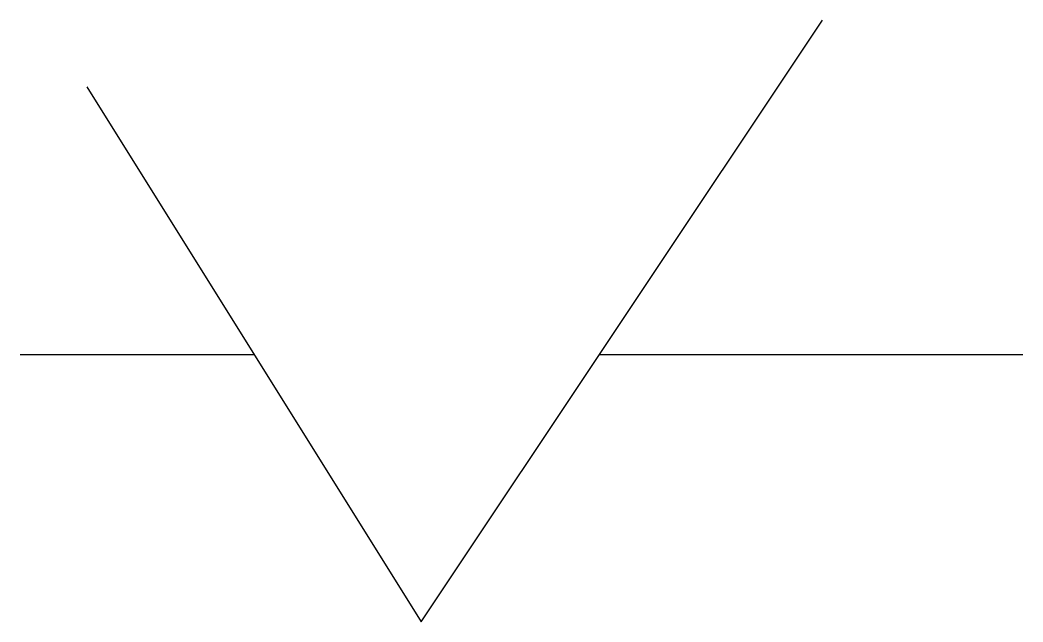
# Model space of a CAD drawing. Header units: millimetres. Extents: x 0 to 30, y 2 to 20.
import ezdxf

# ---------------------------------------------------------------- set-up
doc = ezdxf.new("R2010")
doc.units = ezdxf.units.MM
doc.layers.get('0').update_dxf_attribs({"lineweight": 25})

msp = doc.modelspace()

# ---------------------------------------------------------------- linework, layer by layer
for p, q in [((0, 10), (7, 10)), ((17.333, 10), (30, 10))]:
    msp.add_line(p, q)
at = {"flags": 128}
msp.add_lwpolyline([(2, 18), (12, 2), (24, 20)], dxfattribs=at)

doc.saveas('drawing.dxf')
